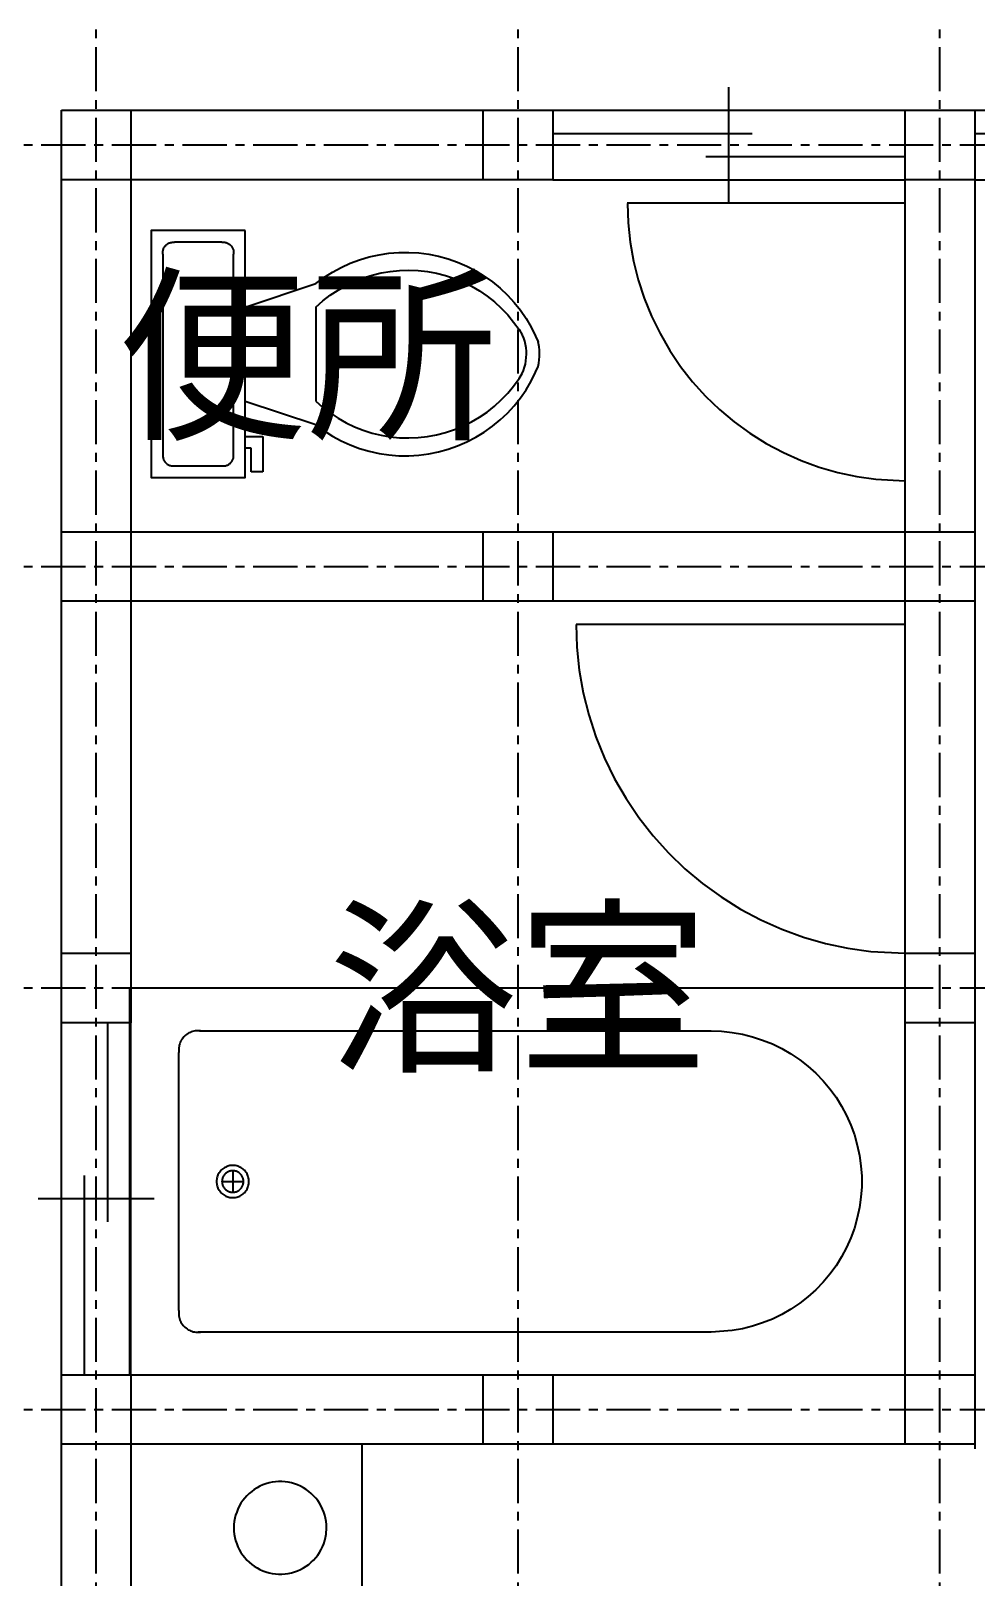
# Model space of a CAD drawing. Header units: millimetres. Extents: x -4350 to 13330, y -6150 to 16325.
# Drawn here: x 1559 to 3596, y 6910 to 10246 of the extents above; entities that cross this region are included whole.
import ezdxf
from ezdxf.enums import TextEntityAlignment as Align

# ---------------------------------------------------------------- set-up
doc = ezdxf.new("R2010")
doc.units = ezdxf.units.MM
doc.header["$LTSCALE"] = 30
doc.linetypes.add('CENTER', pattern=[5.08, 3.175, -0.635, 0.635, -0.635])
for name, color, linetype in [('01通り芯', 1, 'CENTER'), ('02柱・壁(断面線)', 7, 'CONTINUOUS'), ('03開口断面線', 5, 'CONTINUOUS'), ('04開口見えがかり線', 3, 'CONTINUOUS'), ('05設備機器', 1, 'CONTINUOUS'), ('08文字', 7, 'CONTINUOUS')]:
    doc.layers.add(name, color=color, linetype=linetype)
doc.styles.add('JP', font='ipag.ttf')

msp = doc.modelspace()

# ---------------------------------------------------------------- linework, layer by layer
at = {"layer": '01通り芯'}
for p, q in [((1700, -3600), (1700, 14800)), ((2610, -3600), (2610, 14800)), ((3520, -3600), (3520, 14800)), ((-3600, 10000), (13280, 10000)), ((-3600, 9090), (13280, 9090)), ((-3600, 8180), (13280, 8180)), ((-3600, 7270), (13280, 7270))]:
    msp.add_line(p, q, dxfattribs=at)
at = {"layer": '02柱・壁(断面線)'}
for points in [[(1625, 10075), (2685, 10075)], [(1625, 8105), (1625, 10075)], [(1775, 10075), (1775, 8105)], [(2535, 9925), (2535, 10075)], [(2685, 10075), (2685, 9925)], [(3445, 10075), (3595, 10075)], [(3445, 9015), (3445, 10075)], [(3595, 10075), (3595, 9015)], [(2685, 9925), (1625, 9925)], [(3595, 9925), (3445, 9925)], [(1625, 9165), (3595, 9165)], [(2535, 9015), (2535, 9165)], [(2685, 9165), (2685, 9015)], [(3595, 9015), (1625, 9015)], [(1625, 8255), (1775, 8255)], [(3445, 7195), (3445, 8255)], [(3445, 8255), (3595, 8255)], [(3595, 8255), (3595, 7184.6)], [(1775, 8105), (1625, 8105)], [(3595, 8105), (3445, 8105)], [(1625, 6285), (1625, 7345)], [(1625, 7345), (3595, 7345)], [(1775, 7345), (1775, 6285)], [(2535, 7195), (2535, 7345)], [(2685, 7345), (2685, 7195)], [(3595, 7195), (1625, 7195)]]:
    msp.add_lwpolyline(points, dxfattribs=at)
at = {"layer": '03開口断面線'}
for points in [[(3065, 9875), (3065, 10125)], [(2685, 10025), (3115, 10025)], [(3595, 10025), (4025, 10025)], [(3015, 9975), (3445, 9975)], [(2845, 9875), (3445, 9875)], [(3445, 8965), (2735, 8965)], [(1725, 7675), (1725, 8105)], [(1675, 7345), (1675, 7775)], [(1825, 7725), (1575, 7725)]]:
    msp.add_lwpolyline(points, dxfattribs=at)
at = {"layer": '04開口見えがかり線'}
for points in [[(2685, 10075), (3445, 10075)], [(3595, 10075), (4355, 10075)], [(2685, 9925), (3445, 9925)], [(3595, 9925), (4355, 9925)], [(2846.2, 9873.6), (2847.7, 9831.8), (2852, 9790.3), (2859.3, 9749.1), (2869.4, 9708.6), (2882.3, 9668.9), (2898, 9630.2), (2916.3, 9592.6), (2937.2, 9556.4), (2960.5, 9521.8), (2986.2, 9488.9), (3014.2, 9457.9), (3044.2, 9428.8), (3076.2, 9402), (3110, 9377.4), (3145.4, 9355.3), (3182.3, 9335.7), (3220.5, 9318.7), (3259.7, 9304.4), (3299.9, 9292.9), (3340.7, 9284.2), (3382.1, 9278.4), (3444.6, 9275.1)], [(3445, 8255), (3445, 9015)], [(3595, 9015), (3595, 8255)], [(2735, 8965), (2736.7, 8915.5), (2741.9, 8866.2), (2750.5, 8817.4), (2762.5, 8769.3), (2777.8, 8722.2), (2796.4, 8676.2), (2818.1, 8631.7), (2842.9, 8588.8), (2870.6, 8547.7), (2901.1, 8508.6), (2934.3, 8471.8), (2969.9, 8437.4), (3007.9, 8405.5), (3048, 8376.4), (3090, 8350.1), (3133.8, 8326.9), (3179, 8306.7), (3225.6, 8289.7), (3273.2, 8276.1), (3321.7, 8265.8), (3370.8, 8258.9), (3445, 8255)], [(1625, 7345), (1625, 8105)], [(1775, 7345), (1775, 8105)]]:
    msp.add_lwpolyline(points, dxfattribs=at)
at = {"layer": '05設備機器'}
for points in [[(2021.6, 9815.2), (1818.4, 9815.2), (1818.4, 9281.8), (2021.6, 9281.8), (2021.6, 9815.2)], [(1843.8, 9764.4), (1843.6, 9765.9), (1843.6, 9767.5), (1843.6, 9769), (1843.8, 9770.6), (1844.1, 9772.2), (1844.4, 9773.7), (1844.9, 9775.2), (1845.5, 9776.6), (1846.2, 9778), (1847, 9779.4), (1847.8, 9780.7), (1848.8, 9781.9), (1849.9, 9783.1), (1851, 9784.2), (1852.2, 9785.2), (1853.4, 9786.1), (1854.8, 9787), (1856.2, 9787.7), (1857.6, 9788.3), (1859.1, 9788.9), (1860.6, 9789.3), (1862.1, 9789.6), (1863.6, 9789.9), (1865.2, 9790), (1866.8, 9790), (1868.3, 9789.9), (1869.2, 9789.8)], [(1970.8, 9789.8), (1869.2, 9789.8)], [(1970.8, 9789.8), (1972.4, 9789.9), (1973.9, 9790), (1975.5, 9789.9), (1977.1, 9789.8), (1978.6, 9789.5), (1980.1, 9789.1), (1981.6, 9788.6), (1983.1, 9788.1), (1984.5, 9787.4), (1985.8, 9786.6), (1987.1, 9785.7), (1988.4, 9784.8), (1989.5, 9783.7), (1990.6, 9782.6), (1991.6, 9781.4), (1992.6, 9780.1), (1993.4, 9778.8), (1994.1, 9777.4), (1994.8, 9776), (1995.3, 9774.5), (1995.8, 9773), (1996.1, 9771.5), (1996.3, 9769.9), (1996.4, 9768.4), (1996.4, 9766.8), (1996.3, 9765.2), (1996.2, 9764.4)], [(1843.8, 9764.4), (1843.8, 9332.6)], [(1996.2, 9332.6), (1996.2, 9764.4)], [(2174, 9700.9), (2191.3, 9713.7), (2209.5, 9725.3), (2228.5, 9735.6), (2248.1, 9744.6), (2268.3, 9752.1), (2289, 9758.3), (2310.1, 9763), (2331.4, 9766.2), (2352.9, 9767.9), (2374.5, 9768.1), (2396, 9766.8), (2417.4, 9763.9), (2438.6, 9759.7), (2459.3, 9753.9), (2479.7, 9746.7), (2499.5, 9738.1), (2518.6, 9728.2), (2537, 9716.9), (2554.6, 9704.4), (2571.2, 9690.7), (2586.9, 9675.8), (2601.5, 9659.9), (2614.9, 9643.1), (2627.2, 9625.3), (2638.1, 9606.7), (2647.8, 9587.4), (2653.1, 9575)], [(2174, 9650.1), (2189, 9663.4), (2204.9, 9675.7), (2221.7, 9686.8), (2239.1, 9696.7), (2257.2, 9705.4), (2275.9, 9712.8), (2295, 9718.9), (2314.6, 9723.6), (2334.4, 9727), (2354.3, 9729), (2374.4, 9729.5), (2394.5, 9728.7), (2414.5, 9726.5), (2434.2, 9722.9), (2453.7, 9717.9), (2472.7, 9711.6), (2491.3, 9703.9), (2509.3, 9695), (2526.6, 9684.8), (2543.2, 9673.5), (2559, 9661), (2573.8, 9647.5), (2587.7, 9633), (2600.5, 9617.5), (2612.2, 9601.2), (2619.1, 9590.2)], [(2021.6, 9650.1), (2174, 9700.9)], [(2174, 9650.1), (2174, 9446.9)], [(2619.1, 9506.7), (2621.8, 9513.3), (2624, 9520), (2625.8, 9526.9), (2627, 9533.8), (2627.8, 9540.9), (2628.1, 9548), (2627.9, 9555.1), (2627.2, 9562.1), (2626, 9569.1), (2624.3, 9576), (2622.1, 9582.8), (2619.5, 9589.3), (2619.1, 9590.2)], [(2653.1, 9521.9), (2654.7, 9528.8), (2655.8, 9535.8), (2656.5, 9542.9), (2656.6, 9550), (2656.2, 9557.1), (2655.4, 9564.1), (2654.1, 9571.1), (2653.1, 9575)], [(2174, 9396.1), (2191.3, 9383.2), (2209.5, 9371.6), (2228.5, 9361.3), (2248.1, 9352.4), (2268.3, 9344.8), (2289, 9338.7), (2310.1, 9334), (2331.4, 9330.8), (2352.9, 9329.1), (2374.5, 9328.9), (2396, 9330.2), (2417.4, 9333), (2438.6, 9337.3), (2459.3, 9343), (2479.7, 9350.2), (2499.5, 9358.8), (2518.6, 9368.8), (2537, 9380), (2554.6, 9392.5), (2571.2, 9406.2), (2586.9, 9421.1), (2601.5, 9437), (2614.9, 9453.9), (2627.2, 9471.6), (2638.1, 9490.2), (2647.8, 9509.5), (2653.1, 9521.9)], [(2174, 9446.9), (2189, 9433.5), (2204.9, 9421.3), (2221.7, 9410.1), (2239.1, 9400.2), (2257.2, 9391.5), (2275.9, 9384.1), (2295, 9378), (2314.6, 9373.3), (2334.4, 9369.9), (2354.3, 9368), (2374.4, 9367.4), (2394.5, 9368.2), (2414.5, 9370.4), (2434.2, 9374.1), (2453.7, 9379), (2472.7, 9385.4), (2491.3, 9393), (2509.3, 9401.9), (2526.6, 9412.1), (2543.2, 9423.4), (2559, 9435.9), (2573.8, 9449.4), (2587.7, 9464), (2600.5, 9479.4), (2612.2, 9495.8), (2619.1, 9506.7)], [(2021.6, 9446.9), (2174, 9396.1)], [(2021.6, 9370.7), (2059.7, 9370.7)], [(2034.3, 9345.3), (2021.6, 9345.3)], [(2034.3, 9294.5), (2034.3, 9345.3)], [(2059.7, 9370.7), (2059.7, 9294.5)], [(1843.8, 9332.6), (1843.6, 9331), (1843.6, 9329.4), (1843.6, 9327.9), (1843.8, 9326.3), (1844.1, 9324.8), (1844.4, 9323.2), (1844.9, 9321.8), (1845.5, 9320.3), (1846.2, 9318.9), (1847, 9317.5), (1847.8, 9316.2), (1848.8, 9315), (1849.9, 9313.8), (1851, 9312.7), (1852.2, 9311.7), (1853.4, 9310.8), (1854.8, 9310), (1856.2, 9309.2), (1857.6, 9308.6), (1859.1, 9308), (1860.6, 9307.6), (1862.1, 9307.3), (1863.6, 9307.1), (1865.2, 9306.9), (1866.8, 9306.9), (1868.3, 9307.1), (1869.2, 9307.2)], [(1970.8, 9307.2), (1972.4, 9307), (1973.9, 9306.9), (1975.5, 9307), (1977.1, 9307.1), (1978.6, 9307.4), (1980.1, 9307.8), (1981.6, 9308.3), (1983.1, 9308.9), (1984.5, 9309.5), (1985.8, 9310.3), (1987.1, 9311.2), (1988.4, 9312.2), (1989.5, 9313.2), (1990.6, 9314.3), (1991.6, 9315.5), (1992.6, 9316.8), (1993.4, 9318.1), (1994.1, 9319.5), (1994.8, 9320.9), (1995.3, 9322.4), (1995.8, 9323.9), (1996.1, 9325.4), (1996.3, 9327), (1996.4, 9328.5), (1996.4, 9330.1), (1996.3, 9331.7), (1996.2, 9332.6)], [(1869.2, 9307.2), (1970.8, 9307.2)], [(2059.7, 9294.5), (2034.3, 9294.5)], [(1772.6, 8180), (3444.3, 8180)], [(1772.7, 7344.2), (1772.7, 8180)], [(3444.3, 8180), (3444.3, 7344.2)], [(1924.9, 8087.2), (1922, 8087.5), (1919.2, 8087.6), (1916.3, 8087.5), (1913.5, 8087.2), (1910.6, 8086.7), (1907.9, 8086), (1905.1, 8085.1), (1902.5, 8084.1), (1899.9, 8082.8), (1897.4, 8081.4), (1895, 8079.8), (1892.8, 8078), (1890.6, 8076.1), (1888.6, 8074.1), (1886.8, 8071.9), (1885.1, 8069.6), (1883.6, 8067.1), (1882.2, 8064.6), (1881.1, 8062), (1880.1, 8059.3), (1879.3, 8056.5), (1878.7, 8053.7), (1878.3, 8050.9), (1878.1, 8048), (1878.1, 8045.2), (1878.3, 8042.3), (1878.5, 8040.7)], [(1922.8, 8087.2), (3026.4, 8087.2)], [(3026.4, 8087.2), (3049.1, 8086.4), (3071.7, 8084), (3094, 8080.1), (3116, 8074.6), (3137.6, 8067.6), (3158.6, 8059.1), (3179, 8049.1), (3198.7, 8037.8), (3217.5, 8025.1), (3235.4, 8011.1), (3252.2, 7995.9), (3268, 7979.6), (3282.6, 7962.2), (3295.9, 7943.9), (3307.9, 7924.6), (3318.6, 7904.6), (3327.8, 7883.9), (3335.6, 7862.6), (3341.8, 7840.8), (3346.5, 7818.6), (3349.7, 7796.1), (3351.3, 7773.5), (3351.3, 7750.8), (3349.7, 7728.2), (3346.5, 7705.7), (3341.8, 7683.5), (3335.6, 7661.7), (3327.8, 7640.4), (3318.6, 7619.6), (3307.9, 7599.6), (3295.9, 7580.4), (3282.6, 7562), (3268, 7544.6), (3252.2, 7528.3), (3235.4, 7513.1), (3217.5, 7499.2), (3198.7, 7486.5), (3179, 7475.1), (3158.6, 7465.2), (3137.6, 7456.7), (3116, 7449.7), (3094, 7444.2), (3071.7, 7440.3), (3026.4, 7437.1)], [(1878.5, 7483.5), (1878.5, 8040.7)], [(2029.4, 7762.1), (2029.3, 7764.6), (2029, 7767), (2028.6, 7769.4), (2028, 7771.7), (2027.3, 7774), (2026.3, 7776.3), (2025.3, 7778.5), (2024.1, 7780.6), (2022.7, 7782.6), (2021.2, 7784.5), (2019.6, 7786.3), (2017.8, 7788), (2016, 7789.6), (2014, 7791), (2011.9, 7792.3), (2009.8, 7793.4), (2007.6, 7794.4), (2005.3, 7795.2), (2003, 7795.9), (2000.6, 7796.4), (1998.2, 7796.8), (1995.7, 7796.9), (1993.3, 7796.9), (1990.9, 7796.8), (1988.5, 7796.4), (1986.1, 7795.9), (1983.8, 7795.2), (1981.5, 7794.4), (1979.3, 7793.4), (1977.1, 7792.3), (1975.1, 7791), (1973.1, 7789.6), (1971.2, 7788), (1969.5, 7786.3), (1967.9, 7784.5), (1966.4, 7782.6), (1965, 7780.6), (1963.8, 7778.5), (1962.7, 7776.3), (1961.8, 7774), (1961.1, 7771.7), (1960.5, 7769.4), (1960, 7767), (1959.8, 7764.6), (1959.7, 7762.1), (1959.8, 7759.7), (1960, 7757.3), (1960.5, 7754.9), (1961.1, 7752.5), (1961.8, 7750.2), (1962.7, 7748), (1963.8, 7745.8), (1965, 7743.7), (1966.4, 7741.7), (1967.9, 7739.7), (1969.5, 7737.9), (1971.2, 7736.2), (1973.1, 7734.7), (1975.1, 7733.3), (1977.1, 7732), (1979.3, 7730.8), (1981.5, 7729.8), (1983.8, 7729), (1986.1, 7728.3), (1988.5, 7727.8), (1990.9, 7727.5), (1993.3, 7727.3), (1995.7, 7727.3), (1998.2, 7727.5), (2000.6, 7727.8), (2003, 7728.3), (2005.3, 7729), (2007.6, 7729.8), (2009.8, 7730.8), (2011.9, 7732), (2014, 7733.3), (2016, 7734.7), (2017.8, 7736.2), (2019.6, 7737.9), (2021.2, 7739.7), (2022.7, 7741.7), (2024.1, 7743.7), (2025.3, 7745.8), (2026.3, 7748), (2027.3, 7750.2), (2028, 7752.5), (2028.6, 7754.9), (2029, 7757.3), (2029.4, 7762.1)], [(2017.7, 7762.1), (2017.7, 7763.7), (2017.5, 7765.4), (2017.2, 7767), (2016.8, 7768.5), (2016.3, 7770.1), (2015.7, 7771.6), (2015, 7773), (2014.2, 7774.4), (2013.3, 7775.8), (2012.3, 7777.1), (2011.2, 7778.3), (2010.1, 7779.4), (2008.8, 7780.4), (2007.5, 7781.4), (2006.1, 7782.2), (2004.7, 7783), (2003.2, 7783.7), (2001.7, 7784.2), (2000.1, 7784.7), (1998.6, 7785), (1997, 7785.2), (1995.3, 7785.3), (1993.7, 7785.3), (1992.1, 7785.2), (1990.5, 7785), (1988.9, 7784.7), (1987.4, 7784.2), (1985.8, 7783.7), (1984.4, 7783), (1982.9, 7782.2), (1981.5, 7781.4), (1980.2, 7780.4), (1979, 7779.4), (1977.8, 7778.3), (1976.7, 7777.1), (1975.7, 7775.8), (1974.8, 7774.4), (1974, 7773), (1973.3, 7771.6), (1972.7, 7770.1), (1972.2, 7768.5), (1971.8, 7767), (1971.5, 7765.4), (1971.4, 7763.7), (1971.3, 7762.1), (1971.4, 7760.5), (1971.5, 7758.9), (1971.8, 7757.3), (1972.2, 7755.7), (1972.7, 7754.2), (1973.3, 7752.7), (1974, 7751.2), (1974.8, 7749.8), (1975.7, 7748.5), (1976.7, 7747.2), (1977.8, 7746), (1979, 7744.9), (1980.2, 7743.8), (1981.5, 7742.9), (1982.9, 7742), (1984.4, 7741.3), (1985.8, 7740.6), (1987.4, 7740), (1988.9, 7739.6), (1990.5, 7739.3), (1992.1, 7739), (1993.7, 7738.9), (1995.3, 7738.9), (1997, 7739), (1998.6, 7739.3), (2000.1, 7739.6), (2001.7, 7740), (2003.2, 7740.6), (2004.7, 7741.3), (2006.1, 7742), (2007.5, 7742.9), (2008.8, 7743.8), (2010.1, 7744.9), (2011.2, 7746), (2012.3, 7747.2), (2013.3, 7748.5), (2014.2, 7749.8), (2015, 7751.2), (2015.7, 7752.7), (2016.3, 7754.2), (2016.8, 7755.7), (2017.2, 7757.3), (2017.5, 7758.9), (2017.7, 7762.1)], [(1994.5, 7785.3), (1994.5, 7738.9)], [(1971.3, 7762.1), (2017.7, 7762.1)], [(1878.5, 7483.5), (1878.1, 7480.7), (1878, 7477.8), (1878.1, 7475), (1878.4, 7472.1), (1878.9, 7469.3), (1879.6, 7466.5), (1880.5, 7463.8), (1881.5, 7461.1), (1882.8, 7458.5), (1884.2, 7456.1), (1885.8, 7453.7), (1887.6, 7451.4), (1889.5, 7449.3), (1891.5, 7447.3), (1893.7, 7445.4), (1896.1, 7443.8), (1898.5, 7442.2), (1901, 7440.9), (1903.6, 7439.7), (1906.3, 7438.7), (1909.1, 7437.9), (1911.9, 7437.3), (1914.7, 7436.9), (1917.6, 7436.7), (1920.4, 7436.7), (1923.3, 7436.9), (1924.9, 7437.1)], [(3026.4, 7437.1), (1920, 7437.1)], [(3444.3, 7344.2), (1775.4, 7344.2)], [(2273.9, 6434.8), (2273.9, 7193)], [(2197, 7014.3), (2196.7, 7021.3), (2196, 7028.2), (2194.8, 7035.1), (2193.1, 7041.8), (2190.9, 7048.5), (2188.3, 7055), (2185.2, 7061.2), (2181.8, 7067.3), (2177.9, 7073.1), (2173.6, 7078.6), (2168.9, 7083.7), (2163.9, 7088.6), (2158.5, 7093.1), (2152.9, 7097.2), (2147, 7100.9), (2140.8, 7104.2), (2134.4, 7107), (2127.9, 7109.4), (2121.1, 7111.3), (2114.3, 7112.8), (2107.4, 7113.7), (2100.4, 7114.2), (2093.5, 7114.2), (2086.5, 7113.7), (2079.6, 7112.8), (2072.8, 7111.3), (2066, 7109.4), (2059.5, 7107), (2053.1, 7104.2), (2047, 7100.9), (2041, 7097.2), (2035.4, 7093.1), (2030, 7088.6), (2025, 7083.7), (2020.3, 7078.6), (2016, 7073.1), (2012.1, 7067.3), (2008.7, 7061.2), (2005.6, 7055), (2003, 7048.5), (2000.8, 7041.8), (1999.1, 7035.1), (1997.9, 7028.2), (1997.2, 7021.3), (1997, 7014.3), (1997.2, 7007.3), (1997.9, 7000.4), (1999.1, 6993.5), (2000.8, 6986.7), (2003, 6980.1), (2005.6, 6973.6), (2008.7, 6967.3), (2012.1, 6961.3), (2016, 6955.5), (2020.3, 6950), (2025, 6944.8), (2030, 6940), (2035.4, 6935.5), (2041, 6931.4), (2047, 6927.7), (2053.1, 6924.4), (2059.5, 6921.6), (2066, 6919.2), (2072.8, 6917.2), (2079.6, 6915.8), (2086.5, 6914.8), (2093.5, 6914.3), (2100.4, 6914.3), (2107.4, 6914.8), (2114.3, 6915.8), (2121.1, 6917.2), (2127.9, 6919.2), (2134.4, 6921.6), (2140.8, 6924.4), (2147, 6927.7), (2152.9, 6931.4), (2158.5, 6935.5), (2163.9, 6940), (2168.9, 6944.8), (2173.6, 6950), (2177.9, 6955.5), (2181.8, 6961.3), (2185.2, 6967.3), (2188.3, 6973.6), (2190.9, 6980.1), (2193.1, 6986.7), (2194.8, 6993.5), (2196, 7000.4), (2197, 7014.3)]]:
    msp.add_lwpolyline(points, dxfattribs=at)

# ---------------------------------------------------------------- texts
at = {"layer": '08文字', "style": 'JP'}
for s, p in [('便所', (2155, 9545)), ('浴室', (2610, 8180))]:
    msp.add_text(s, height=300, dxfattribs=at).set_placement(p, align=Align.MIDDLE_CENTER)

doc.saveas('drawing.dxf')
